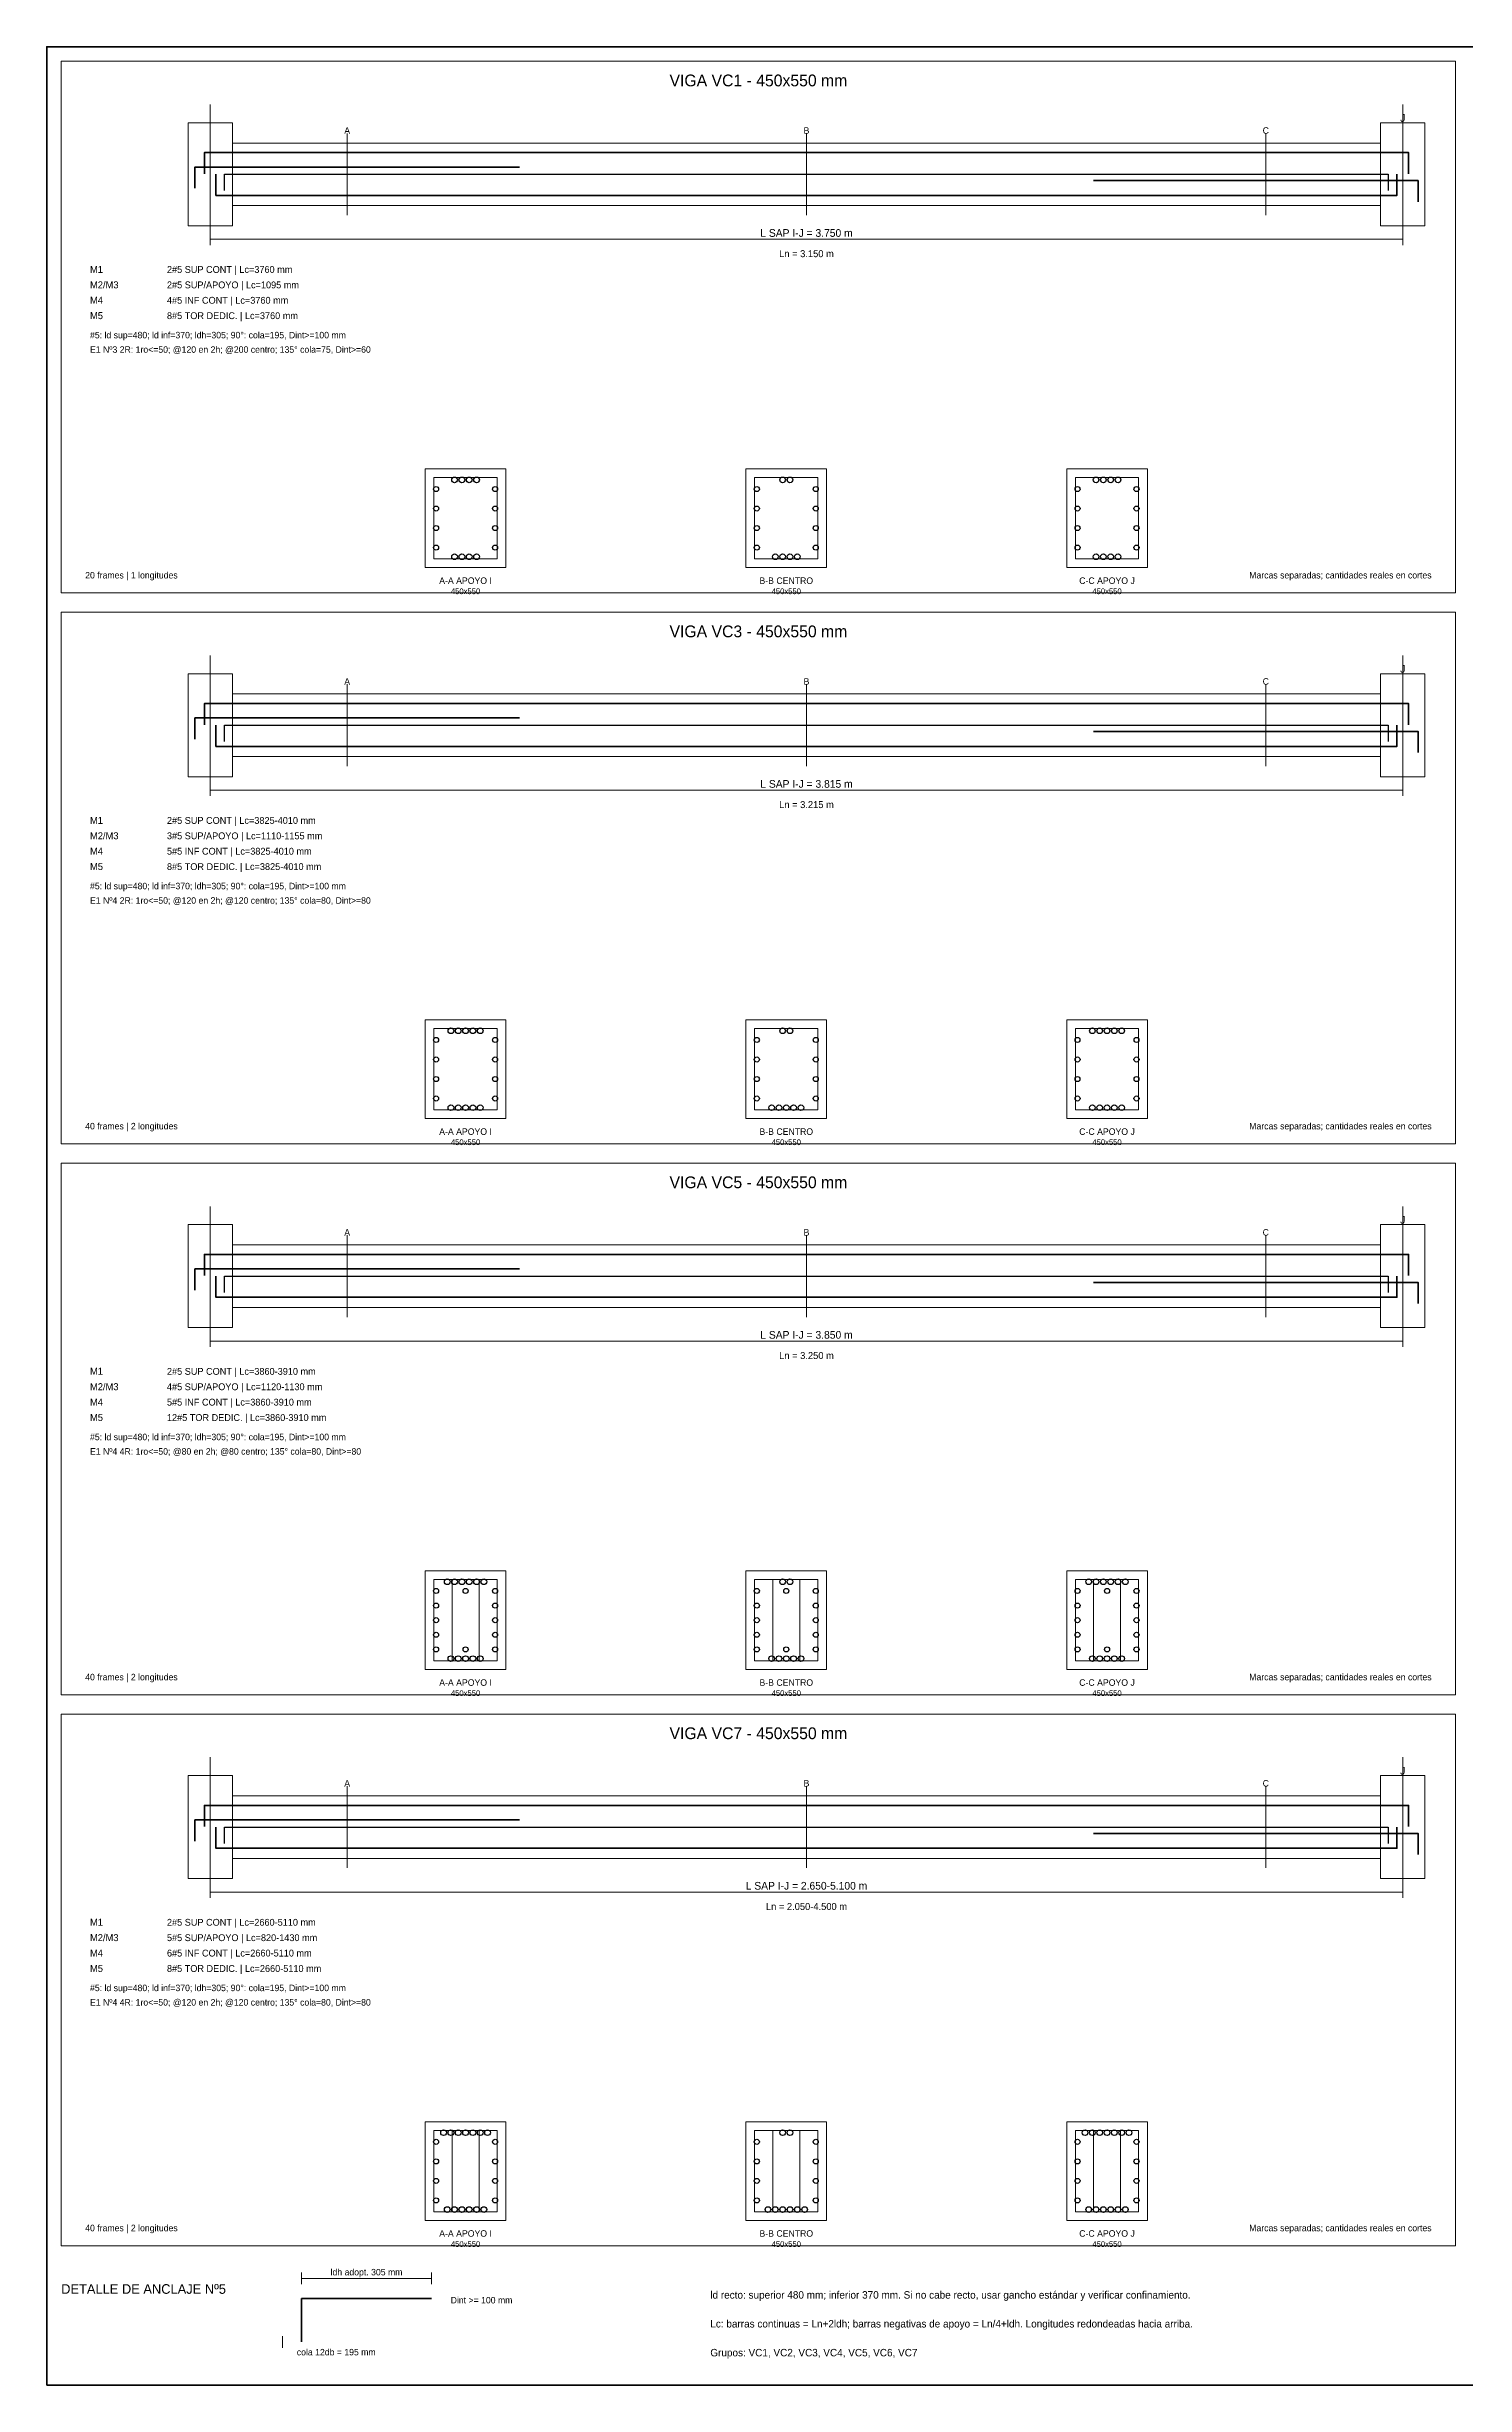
# Model space of a CAD drawing. Header units: millimetres. Extents: x 7 to 700, y 7 to 493.
# Drawn here: x 7 to 302, y 7 to 493 of the extents above; entities that cross this region are included whole.
import ezdxf
from ezdxf.enums import TextEntityAlignment as Align

# ---------------------------------------------------------------- set-up
doc = ezdxf.new("R2010")
doc.units = ezdxf.units.MM
for name, color, linetype in [('APOYOS', 4, 'Continuous'), ('CONTORNO', 7, 'Continuous'), ('CORTE', 7, 'Continuous'), ('COTAS', 3, 'Continuous'), ('EJES', 8, 'Continuous'), ('ESTRIBOS', 7, 'Continuous'), ('GUIA', 9, 'Continuous'), ('M1_SUP_CONT', 5, 'Continuous'), ('M2_SUP_IZQ', 2, 'Continuous'), ('M3_SUP_DER', 2, 'Continuous'), ('M4_INF_CONT', 1, 'Continuous'), ('M5_TORSION', 30, 'Continuous'), ('MARCO', 7, 'Continuous'), ('TEXTO', 7, 'Continuous'), ('TITULO', 6, 'Continuous')]:
    doc.layers.add(name, color=color, linetype=linetype)

msp = doc.modelspace()

# ---------------------------------------------------------------- linework, layer by layer
at = {"layer": 'APOYOS', "color": 4, "lineweight": 18}
for points in [[(36.4, 455.8), (45.6, 455.8), (45.6, 477.2), (36.4, 477.2)], [(284.4, 455.8), (293.6, 455.8), (293.6, 477.2), (284.4, 477.2)], [(36.4, 341.3), (45.6, 341.3), (45.6, 362.7), (36.4, 362.7)], [(284.4, 341.3), (293.6, 341.3), (293.6, 362.7), (284.4, 362.7)], [(36.4, 226.8), (45.6, 226.8), (45.6, 248.2), (36.4, 248.2)], [(284.4, 226.8), (293.6, 226.8), (293.6, 248.2), (284.4, 248.2)], [(36.4, 112.3), (45.6, 112.3), (45.6, 133.7), (36.4, 133.7)], [(284.4, 112.3), (293.6, 112.3), (293.6, 133.7), (284.4, 133.7)]]:
    msp.add_lwpolyline(points, close=True, dxfattribs=at)
at = {"layer": 'CONTORNO', "color": 7, "lineweight": 18}
for points in [[(45.6, 460), (284.4, 460), (284.4, 473), (45.6, 473)], [(45.6, 345.5), (284.4, 345.5), (284.4, 358.5), (45.6, 358.5)], [(45.6, 231), (284.4, 231), (284.4, 244), (45.6, 244)], [(45.6, 116.5), (284.4, 116.5), (284.4, 129.5), (45.6, 129.5)]]:
    msp.add_lwpolyline(points, close=True, dxfattribs=at)
at = {"layer": 'CORTE', "color": 7, "lineweight": 9}
for p, q in [((69.48, 458), (69.48, 475)), ((165, 458), (165, 475)), ((260.52, 458), (260.52, 475)), ((69.48, 343.5), (69.48, 360.5)), ((165, 343.5), (165, 360.5)), ((260.52, 343.5), (260.52, 360.5)), ((69.48, 229), (69.48, 246)), ((165, 229), (165, 246)), ((260.52, 229), (260.52, 246)), ((69.48, 114.5), (69.48, 131.5)), ((165, 114.5), (165, 131.5)), ((260.52, 114.5), (260.52, 131.5))]:
    msp.add_line(p, q, dxfattribs=at)
at = {"layer": 'CORTE', "color": 7, "lineweight": 20}
for points in [[(85.71, 384.75), (102.49, 384.75), (102.49, 405.25), (85.71, 405.25)], [(152.41, 384.75), (169.19, 384.75), (169.19, 405.25), (152.41, 405.25)], [(219.11, 384.75), (235.89, 384.75), (235.89, 405.25), (219.11, 405.25)], [(85.71, 270.25), (102.49, 270.25), (102.49, 290.75), (85.71, 290.75)], [(152.41, 270.25), (169.19, 270.25), (169.19, 290.75), (152.41, 290.75)], [(219.11, 270.25), (235.89, 270.25), (235.89, 290.75), (219.11, 290.75)], [(85.71, 155.75), (102.49, 155.75), (102.49, 176.25), (85.71, 176.25)], [(152.41, 155.75), (169.19, 155.75), (169.19, 176.25), (152.41, 176.25)], [(219.11, 155.75), (235.89, 155.75), (235.89, 176.25), (219.11, 176.25)], [(85.71, 41.25), (102.49, 41.25), (102.49, 61.75), (85.71, 61.75)], [(152.41, 41.25), (169.19, 41.25), (169.19, 61.75), (152.41, 61.75)], [(219.11, 41.25), (235.89, 41.25), (235.89, 61.75), (219.11, 61.75)]]:
    msp.add_lwpolyline(points, close=True, dxfattribs=at)
at = {"layer": 'COTAS', "color": 3, "lineweight": 15}
for p, q in [((41, 451.8), (41, 454.2)), ((41, 453), (289, 453)), ((289, 451.8), (289, 454.2)), ((41, 337.3), (41, 339.7)), ((41, 338.5), (289, 338.5)), ((289, 337.3), (289, 339.7)), ((41, 222.8), (41, 225.2)), ((41, 224), (289, 224)), ((289, 222.8), (289, 225.2)), ((41, 108.3), (41, 110.7)), ((41, 109.5), (289, 109.5)), ((289, 108.3), (289, 110.7))]:
    msp.add_line(p, q, dxfattribs=at)
at = {"layer": 'COTAS', "color": 5, "lineweight": 15}
for p, q in [((60, 28), (60, 30.4)), ((60, 29.2), (87, 29.2)), ((87, 28), (87, 30.4)), ((56, 14.8), (56, 17.2)), ((56, 14.8), (56, 17.2)), ((56, 16), (56, 16))]:
    msp.add_line(p, q, dxfattribs=at)
at = {"layer": 'EJES', "color": 8, "lineweight": 9}
for p, q in [((41, 454), (41, 481)), ((289, 454), (289, 481)), ((41, 339.5), (41, 366.5)), ((289, 339.5), (289, 366.5)), ((41, 225), (41, 252)), ((289, 225), (289, 252)), ((41, 110.5), (41, 137.5)), ((289, 110.5), (289, 137.5))]:
    msp.add_line(p, q, dxfattribs=at)
at = {"layer": 'ESTRIBOS', "color": 7, "lineweight": 15}
for p, q in [((91.3, 157.55), (91.3, 174.45)), ((96.9, 157.55), (96.9, 174.45)), ((158, 157.55), (158, 174.45)), ((163.6, 157.55), (163.6, 174.45)), ((224.7, 157.55), (224.7, 174.45)), ((230.3, 157.55), (230.3, 174.45)), ((91.3, 43.05), (91.3, 59.95)), ((96.9, 43.05), (96.9, 59.95)), ((158, 43.05), (158, 59.95)), ((163.6, 43.05), (163.6, 59.95)), ((224.7, 43.05), (224.7, 59.95)), ((230.3, 43.05), (230.3, 59.95))]:
    msp.add_line(p, q, dxfattribs=at)
at = {"layer": 'ESTRIBOS', "color": 7, "lineweight": 18}
for points in [[(87.52, 386.55), (100.68, 386.55), (100.68, 403.45), (87.52, 403.45)], [(154.22, 386.55), (167.38, 386.55), (167.38, 403.45), (154.22, 403.45)], [(220.92, 386.55), (234.08, 386.55), (234.08, 403.45), (220.92, 403.45)], [(87.52, 272.05), (100.68, 272.05), (100.68, 288.95), (87.52, 288.95)], [(154.22, 272.05), (167.38, 272.05), (167.38, 288.95), (154.22, 288.95)], [(220.92, 272.05), (234.08, 272.05), (234.08, 288.95), (220.92, 288.95)], [(87.52, 157.55), (100.68, 157.55), (100.68, 174.45), (87.52, 174.45)], [(154.22, 157.55), (167.38, 157.55), (167.38, 174.45), (154.22, 174.45)], [(220.92, 157.55), (234.08, 157.55), (234.08, 174.45), (220.92, 174.45)], [(87.52, 43.05), (100.68, 43.05), (100.68, 59.95), (87.52, 59.95)], [(154.22, 43.05), (167.38, 43.05), (167.38, 59.95), (154.22, 59.95)], [(220.92, 43.05), (234.08, 43.05), (234.08, 59.95), (220.92, 59.95)]]:
    msp.add_lwpolyline(points, close=True, dxfattribs=at)
at = {"layer": 'GUIA', "color": 9, "lineweight": 9}
for points in [[(10, 379.5), (300, 379.5), (300, 490), (10, 490)], [(10, 265), (300, 265), (300, 375.5), (10, 375.5)], [(10, 150.5), (300, 150.5), (300, 261), (10, 261)], [(10, 36), (300, 36), (300, 146.5), (10, 146.5)]]:
    msp.add_lwpolyline(points, close=True, dxfattribs=at)
at = {"layer": 'M1_SUP_CONT', "color": 5, "lineweight": 35}
for points in [[(39.8, 466.6), (39.8, 471), (290.2, 471), (290.2, 466.6)], [(39.8, 352.1), (39.8, 356.5), (290.2, 356.5), (290.2, 352.1)], [(39.8, 237.6), (39.8, 242), (290.2, 242), (290.2, 237.6)], [(39.8, 123.1), (39.8, 127.5), (290.2, 127.5), (290.2, 123.1)], [(60, 16), (60, 25), (87, 25)]]:
    msp.add_lwpolyline(points, dxfattribs=at)
at = {"layer": 'M1_SUP_CONT', "color": 5}
for centre in [(91.81, 402.99), (93.34, 402.99), (94.86, 402.99), (96.39, 402.99), (160.04, 402.99), (161.56, 402.99), (225.21, 402.99), (226.74, 402.99), (228.26, 402.99), (229.79, 402.99), (91.05, 288.49), (92.58, 288.49), (94.1, 288.49), (95.62, 288.49), (97.15, 288.49), (160.04, 288.49), (161.56, 288.49), (224.45, 288.49), (225.98, 288.49), (227.5, 288.49), (229.02, 288.49), (230.55, 288.49), (90.29, 173.99), (91.81, 173.99), (93.34, 173.99), (94.86, 173.99), (96.39, 173.99), (97.91, 173.99), (160.04, 173.99), (161.56, 173.99), (223.69, 173.99), (225.21, 173.99), (226.74, 173.99), (228.26, 173.99), (229.79, 173.99), (231.31, 173.99), (89.53, 59.49), (91.05, 59.49), (92.58, 59.49), (94.1, 59.49), (95.62, 59.49), (97.15, 59.49), (98.67, 59.49), (160.04, 59.49), (161.56, 59.49), (222.93, 59.49), (224.45, 59.49), (225.98, 59.49), (227.5, 59.49), (229.02, 59.49), (230.55, 59.49), (232.07, 59.49)]:
    msp.add_circle(centre, 0.59, dxfattribs=at)
at = {"layer": 'M2_SUP_IZQ', "color": 2, "lineweight": 35}
for points in [[(37.8, 463.6), (37.8, 468), (105.3, 468)], [(37.8, 349.1), (37.8, 353.5), (105.3, 353.5)], [(37.8, 234.6), (37.8, 239), (105.3, 239)], [(37.8, 120.1), (37.8, 124.5), (105.3, 124.5)]]:
    msp.add_lwpolyline(points, dxfattribs=at)
at = {"layer": 'M3_SUP_DER', "color": 2, "lineweight": 35}
for points in [[(224.7, 465.2), (292.2, 465.2), (292.2, 460.8)], [(224.7, 350.7), (292.2, 350.7), (292.2, 346.3)], [(224.7, 236.2), (292.2, 236.2), (292.2, 231.8)], [(224.7, 121.7), (292.2, 121.7), (292.2, 117.3)]]:
    msp.add_lwpolyline(points, dxfattribs=at)
at = {"layer": 'M4_INF_CONT', "color": 1, "lineweight": 35}
for points in [[(42.2, 466.5), (42.2, 462.1), (287.8, 462.1), (287.8, 466.5)], [(42.2, 352), (42.2, 347.6), (287.8, 347.6), (287.8, 352)], [(42.2, 237.5), (42.2, 233.1), (287.8, 233.1), (287.8, 237.5)], [(42.2, 123), (42.2, 118.6), (287.8, 118.6), (287.8, 123)]]:
    msp.add_lwpolyline(points, dxfattribs=at)
at = {"layer": 'M4_INF_CONT', "color": 1}
for centre in [(91.81, 387.01), (93.34, 387.01), (94.86, 387.01), (96.39, 387.01), (158.51, 387.01), (160.04, 387.01), (161.56, 387.01), (163.09, 387.01), (225.21, 387.01), (226.74, 387.01), (228.26, 387.01), (229.79, 387.01), (91.05, 272.51), (92.58, 272.51), (94.1, 272.51), (95.62, 272.51), (97.15, 272.51), (157.75, 272.51), (159.28, 272.51), (160.8, 272.51), (162.32, 272.51), (163.85, 272.51), (224.45, 272.51), (225.98, 272.51), (227.5, 272.51), (229.02, 272.51), (230.55, 272.51), (91.05, 158.01), (92.58, 158.01), (94.1, 158.01), (95.62, 158.01), (97.15, 158.01), (157.75, 158.01), (159.28, 158.01), (160.8, 158.01), (162.32, 158.01), (163.85, 158.01), (224.45, 158.01), (225.98, 158.01), (227.5, 158.01), (229.02, 158.01), (230.55, 158.01), (90.29, 43.51), (91.81, 43.51), (93.34, 43.51), (94.86, 43.51), (96.39, 43.51), (97.91, 43.51), (156.99, 43.51), (158.51, 43.51), (160.04, 43.51), (161.56, 43.51), (163.09, 43.51), (164.61, 43.51), (223.69, 43.51), (225.21, 43.51), (226.74, 43.51), (228.26, 43.51), (229.79, 43.51), (231.31, 43.51)]:
    msp.add_circle(centre, 0.59, dxfattribs=at)
at = {"layer": 'M5_TORSION', "color": 30, "lineweight": 30}
for points in [[(44, 463.1), (44, 466.5), (286, 466.5), (286, 463.1)], [(44, 348.6), (44, 352), (286, 352), (286, 348.6)], [(44, 234.1), (44, 237.5), (286, 237.5), (286, 234.1)], [(44, 119.6), (44, 123), (286, 123), (286, 119.6)]]:
    msp.add_lwpolyline(points, dxfattribs=at)
at = {"layer": 'M5_TORSION', "color": 30}
for centre in [(87.97, 401.08), (100.23, 401.08), (154.67, 401.08), (166.93, 401.08), (221.37, 401.08), (233.63, 401.08), (87.97, 397.03), (100.23, 397.03), (154.67, 397.03), (166.93, 397.03), (221.37, 397.03), (233.63, 397.03), (87.97, 392.97), (87.97, 388.92), (100.23, 392.97), (100.23, 388.92), (154.67, 392.97), (154.67, 388.92), (166.93, 392.97), (166.93, 388.92), (221.37, 392.97), (221.37, 388.92), (233.63, 392.97), (233.63, 388.92), (87.97, 286.58), (100.23, 286.58), (154.67, 286.58), (166.93, 286.58), (221.37, 286.58), (233.63, 286.58), (87.97, 282.53), (100.23, 282.53), (154.67, 282.53), (166.93, 282.53), (221.37, 282.53), (233.63, 282.53), (87.97, 278.47), (100.23, 278.47), (154.67, 278.47), (166.93, 278.47), (221.37, 278.47), (233.63, 278.47), (87.97, 274.42), (100.23, 274.42), (154.67, 274.42), (166.93, 274.42), (221.37, 274.42), (233.63, 274.42), (87.97, 172.08), (94.1, 172.08), (100.23, 172.08), (154.67, 172.08), (160.8, 172.08), (166.93, 172.08), (221.37, 172.08), (227.5, 172.08), (233.63, 172.08), (87.97, 169.04), (87.97, 166), (100.23, 169.04), (100.23, 166), (154.67, 169.04), (154.67, 166), (166.93, 169.04), (166.93, 166), (221.37, 169.04), (221.37, 166), (233.63, 169.04), (233.63, 166), (87.97, 162.96), (87.97, 159.92), (94.1, 159.92), (100.23, 162.96), (100.23, 159.92), (154.67, 162.96), (154.67, 159.92), (160.8, 159.92), (166.93, 162.96), (166.93, 159.92), (221.37, 162.96), (221.37, 159.92), (227.5, 159.92), (233.63, 162.96), (233.63, 159.92), (87.97, 57.58), (87.97, 53.53), (100.23, 57.58), (100.23, 53.53), (154.67, 57.58), (154.67, 53.53), (166.93, 57.58), (166.93, 53.53), (221.37, 57.58), (221.37, 53.53), (233.63, 57.58), (233.63, 53.53), (87.97, 49.47), (100.23, 49.47), (154.67, 49.47), (166.93, 49.47), (221.37, 49.47), (233.63, 49.47), (87.97, 45.42), (100.23, 45.42), (154.67, 45.42), (166.93, 45.42), (221.37, 45.42), (233.63, 45.42)]:
    msp.add_circle(centre, 0.525, dxfattribs=at)
at = {"layer": 'MARCO', "color": 7, "lineweight": 35}
msp.add_lwpolyline([(7, 7), (700, 7), (700, 493), (7, 493)], close=True, dxfattribs=at)

# ---------------------------------------------------------------- texts
at = {"layer": 'CORTE', "color": 7}
for s, p in [('C', (260.52, 475.6)), ('A', (69.48, 475.6)), ('B', (165, 475.6)), ('A', (69.48, 361.1)), ('B', (165, 361.1)), ('C', (260.52, 361.1)), ('A', (69.48, 246.6)), ('B', (165, 246.6)), ('C', (260.52, 246.6)), ('A', (69.48, 132.1)), ('B', (165, 132.1)), ('C', (260.52, 132.1))]:
    msp.add_text(s, height=1.35, dxfattribs=at).set_placement(p, align=Align.MIDDLE_CENTER)
at = {"layer": 'COTAS', "color": 3}
for s, p in [('L SAP I-J = 3.750 m', (165, 454.3)), ('L SAP I-J = 3.815 m', (165, 339.8)), ('L SAP I-J = 3.850 m', (165, 225.3)), ('L SAP I-J = 2.650-5.100 m', (165, 110.8))]:
    msp.add_text(s, height=1.6, dxfattribs=at).set_placement(p, align=Align.MIDDLE_CENTER)
at = {"layer": 'COTAS', "color": 5}
msp.add_text('ldh adopt. 305 mm', height=1.35, dxfattribs=at).set_placement((73.5, 30.5), align=Align.MIDDLE_CENTER)
at = {"layer": 'EJES', "color": 8}
for s, p in [('I', (41, 478.2)), ('J', (289, 478.2)), ('I', (41, 363.7)), ('J', (289, 363.7)), ('I', (41, 249.2)), ('J', (289, 249.2)), ('I', (41, 134.7)), ('J', (289, 134.7))]:
    msp.add_text(s, height=1.6, dxfattribs=at).set_placement(p, align=Align.MIDDLE_CENTER)
at = {"layer": 'TEXTO', "color": 5}
for s, height, p in [('M1', 1.45, (16, 446)), ('2#5 SUP CONT | Lc=3760 mm', 1.42, (32, 446)), ('M1', 1.45, (16, 331.5)), ('2#5 SUP CONT | Lc=3825-4010 mm', 1.42, (32, 331.5)), ('M1', 1.45, (16, 217)), ('2#5 SUP CONT | Lc=3860-3910 mm', 1.42, (32, 217)), ('M1', 1.45, (16, 102.5)), ('2#5 SUP CONT | Lc=2660-5110 mm', 1.42, (32, 102.5)), ('Dint >= 100 mm', 1.35, (91, 24)), ('cola 12db = 195 mm', 1.35, (59, 13.2))]:
    msp.add_text(s, height=height, dxfattribs=at).set_placement(p)
at = {"layer": 'TEXTO', "color": 7}
for s, height, p in [('Ln = 3.150 m', 1.45, (165, 450)), ('A-A APOYO I', 1.353, (94.1, 382.04)), ('450x550', 1.189, (94.1, 379.83)), ('B-B CENTRO', 1.353, (160.8, 382.04)), ('450x550', 1.189, (160.8, 379.83)), ('C-C APOYO J', 1.353, (227.5, 382.04)), ('450x550', 1.189, (227.5, 379.83)), ('Ln = 3.215 m', 1.45, (165, 335.5)), ('A-A APOYO I', 1.353, (94.1, 267.54)), ('B-B CENTRO', 1.353, (160.8, 267.54)), ('C-C APOYO J', 1.353, (227.5, 267.54)), ('450x550', 1.189, (94.1, 265.33)), ('450x550', 1.189, (160.8, 265.33)), ('450x550', 1.189, (227.5, 265.33)), ('Ln = 3.250 m', 1.45, (165, 221)), ('A-A APOYO I', 1.353, (94.1, 153.04)), ('450x550', 1.189, (94.1, 150.83)), ('B-B CENTRO', 1.353, (160.8, 153.04)), ('450x550', 1.189, (160.8, 150.83)), ('C-C APOYO J', 1.353, (227.5, 153.04)), ('450x550', 1.189, (227.5, 150.83)), ('Ln = 2.050-4.500 m', 1.45, (165, 106.5)), ('A-A APOYO I', 1.353, (94.1, 38.54)), ('B-B CENTRO', 1.353, (160.8, 38.54)), ('C-C APOYO J', 1.353, (227.5, 38.54)), ('450x550', 1.189, (94.1, 36.33)), ('450x550', 1.189, (160.8, 36.33)), ('450x550', 1.189, (227.5, 36.33))]:
    msp.add_text(s, height=height, dxfattribs=at).set_placement(p, align=Align.MIDDLE_CENTER)
at = {"layer": 'TEXTO', "color": 2}
for s, height, p in [('M2/M3', 1.45, (16, 442.8)), ('2#5 SUP/APOYO | Lc=1095 mm', 1.42, (32, 442.8)), ('M2/M3', 1.45, (16, 328.3)), ('3#5 SUP/APOYO | Lc=1110-1155 mm', 1.42, (32, 328.3)), ('M2/M3', 1.45, (16, 213.8)), ('4#5 SUP/APOYO | Lc=1120-1130 mm', 1.42, (32, 213.8)), ('M2/M3', 1.45, (16, 99.3)), ('5#5 SUP/APOYO | Lc=820-1430 mm', 1.42, (32, 99.3))]:
    msp.add_text(s, height=height, dxfattribs=at).set_placement(p)
at = {"layer": 'TEXTO', "color": 1}
for s, height, p in [('M4', 1.45, (16, 439.6)), ('4#5 INF CONT | Lc=3760 mm', 1.42, (32, 439.6)), ('M4', 1.45, (16, 325.1)), ('5#5 INF CONT | Lc=3825-4010 mm', 1.42, (32, 325.1)), ('M4', 1.45, (16, 210.6)), ('5#5 INF CONT | Lc=3860-3910 mm', 1.42, (32, 210.6)), ('M4', 1.45, (16, 96.1)), ('6#5 INF CONT | Lc=2660-5110 mm', 1.42, (32, 96.1))]:
    msp.add_text(s, height=height, dxfattribs=at).set_placement(p)
at = {"layer": 'TEXTO', "color": 30}
for s, height, p in [('M5', 1.45, (16, 436.4)), ('8#5 TOR DEDIC. | Lc=3760 mm', 1.42, (32, 436.4)), ('M5', 1.45, (16, 321.9)), ('8#5 TOR DEDIC. | Lc=3825-4010 mm', 1.42, (32, 321.9)), ('M5', 1.45, (16, 207.4)), ('12#5 TOR DEDIC. | Lc=3860-3910 mm', 1.42, (32, 207.4)), ('M5', 1.45, (16, 92.9)), ('8#5 TOR DEDIC. | Lc=2660-5110 mm', 1.42, (32, 92.9))]:
    msp.add_text(s, height=height, dxfattribs=at).set_placement(p)
at = {"layer": 'TEXTO', "color": 7}
for s, height, p in [('#5: ld sup=480; ld inf=370; ldh=305; 90°: cola=195, Dint>=100 mm', 1.35, (16, 432.4)), ('E1 Nº3 2R: 1ro<=50; @120 en 2h; @200 centro; 135° cola=75, Dint>=60', 1.35, (16, 429.4)), ('20 frames | 1 longitudes', 1.35, (15, 382.5)), ('#5: ld sup=480; ld inf=370; ldh=305; 90°: cola=195, Dint>=100 mm', 1.35, (16, 317.9)), ('E1 Nº4 2R: 1ro<=50; @120 en 2h; @120 centro; 135° cola=80, Dint>=80', 1.35, (16, 314.9)), ('40 frames | 2 longitudes', 1.35, (15, 268)), ('#5: ld sup=480; ld inf=370; ldh=305; 90°: cola=195, Dint>=100 mm', 1.35, (16, 203.4)), ('E1 Nº4 4R: 1ro<=50; @80 en 2h; @80 centro; 135° cola=80, Dint>=80', 1.35, (16, 200.4)), ('40 frames | 2 longitudes', 1.35, (15, 153.5)), ('#5: ld sup=480; ld inf=370; ldh=305; 90°: cola=195, Dint>=100 mm', 1.35, (16, 88.9)), ('E1 Nº4 4R: 1ro<=50; @120 en 2h; @120 centro; 135° cola=80, Dint>=80', 1.35, (16, 85.9)), ('40 frames | 2 longitudes', 1.35, (15, 39)), ('ld recto: superior 480 mm; inferior 370 mm. Si no cabe recto, usar gancho estándar y verificar confinamiento.', 1.55, (145, 25)), ('Lc: barras continuas = Ln+2ldh; barras negativas de apoyo = Ln/4+ldh. Longitudes redondeadas hacia arriba.', 1.55, (145, 19)), ('Grupos: VC1, VC2, VC3, VC4, VC5, VC6, VC7', 1.55, (145, 13))]:
    msp.add_text(s, height=height, dxfattribs=at).set_placement(p)
at = {"layer": 'TEXTO', "color": 3}
for p in [(295, 382.5), (295, 268), (295, 153.5), (295, 39)]:
    msp.add_text('Marcas separadas; cantidades reales en cortes', height=1.35, dxfattribs=at).set_placement(p, align=Align.RIGHT)
at = {"layer": 'TITULO', "color": 6}
for s, p in [('VIGA VC1 - 450x550 mm', (155, 486)), ('VIGA VC3 - 450x550 mm', (155, 371.5)), ('VIGA VC5 - 450x550 mm', (155, 257)), ('VIGA VC7 - 450x550 mm', (155, 142.5))]:
    msp.add_text(s, height=2.45, dxfattribs=at).set_placement(p, align=Align.MIDDLE_CENTER)
msp.add_text('DETALLE DE ANCLAJE Nº5', height=2, dxfattribs=at).set_placement((10, 26))

doc.saveas('drawing.dxf')
